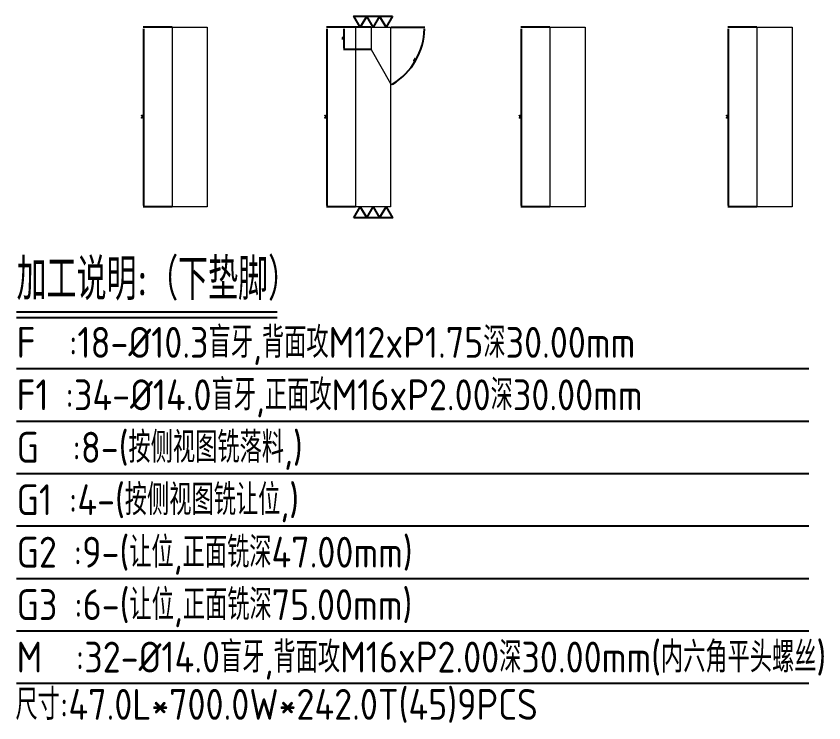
# Model space of a CAD drawing. Header units: millimetres. Extents: x 48729 to 52518, y -13032 to -10902.
# Drawn here: x 49649 to 50737, y -13032 to -12080 of the extents above; entities that cross this region are included whole.
import ezdxf

# ---------------------------------------------------------------- set-up
doc = ezdxf.new("R2010")
doc.units = ezdxf.units.MM
doc.linetypes.add('HIDDEN', pattern=[0])
for name, color, linetype in [('B2', 255, 'Continuous'), ('B2_O', 40, 'Continuous'), ('DIM', 4, 'Continuous'), ('TEXT', 4, 'Continuous')]:
    doc.layers.add(name, color=color, linetype=linetype)
doc.styles.add('gbenor', font='gbenor.shx', dxfattribs={"bigfont": 'gbcbig.shx'})
doc.styles.get("Standard").update_dxf_attribs({"font": 'txt.shx', "width": 0.85, "bigfont": 'ctxt.shx'})
doc.dimstyles.new('T-2-WX', dxfattribs={"dimtxt": 2, "dimasz": 2, "dimexe": 0.5, "dimexo": 0.5, "dimgap": 0.5, "dimtad": 1, "dimtxsty": 'Standard', "dimblk": 'OPEN30', "dimcen": 0, "dimazin": 3, "dimtfac": 1, "dimtmove": 0, "dimatfit": 3, "dimldrblk": 'OPEN30', "dimlwd": -1, "dimlwe": -1})

# ---------------------------------------------------------------- blocks, each defined once
blk = doc.blocks.new('*D7582')
at = {"layer": 'Defpoints', "color": 0}
for p in [(49859.6, -12094.6), (49820.5, -12336.6), (49859.6, -12336.6)]:
    blk.add_point(p, dxfattribs=at)
at = {"layer": 'DIM', "color": 0}
for p, q in [((49859.1, -12094.6), (49820, -12094.6)), ((49820.5, -12096.6), (49820.5, -12334.6)), ((49859.1, -12336.6), (49820, -12336.6))]:
    blk.add_line(p, q, dxfattribs=at)
at = {"layer": 'DIM', "color": 0, "insert": (49819, -12215.1), "char_height": 2, "attachment_point": 5, "rotation": 90}
blk.add_mtext('242', dxfattribs=at)
blk = doc.blocks.new('_Open30')
blk = doc.blocks.new('*D7583')
at = {"layer": 'Defpoints', "color": 0}
for p in [(50106.6, -12094.6), (50067.5, -12336.6), (50106.6, -12336.6)]:
    blk.add_point(p, dxfattribs=at)
at = {"layer": 'DIM', "color": 0}
for p, q in [((50106.1, -12094.6), (50067, -12094.6)), ((50067.5, -12096.6), (50067.5, -12334.6)), ((50106.1, -12336.6), (50067, -12336.6))]:
    blk.add_line(p, q, dxfattribs=at)
at = {"layer": 'DIM', "color": 0, "insert": (50066, -12215.1), "char_height": 2, "attachment_point": 5, "rotation": 90}
blk.add_mtext('242', dxfattribs=at)
blk = doc.blocks.new('*D7584')
at = {"layer": 'Defpoints', "color": 0}
for p in [(50368.6, -12094.6), (50329.5, -12336.6), (50368.6, -12336.6)]:
    blk.add_point(p, dxfattribs=at)
at = {"layer": 'DIM', "color": 0}
for p, q in [((50368.1, -12094.6), (50329, -12094.6)), ((50329.5, -12096.6), (50329.5, -12334.6)), ((50368.1, -12336.6), (50329, -12336.6))]:
    blk.add_line(p, q, dxfattribs=at)
at = {"layer": 'DIM', "color": 0, "insert": (50328, -12215.1), "char_height": 2, "attachment_point": 5, "rotation": 90}
blk.add_mtext('242', dxfattribs=at)
blk = doc.blocks.new('*D7585')
at = {"layer": 'Defpoints', "color": 0}
for p in [(50647.6, -12094.6), (50608.5, -12336.6), (50647.6, -12336.6)]:
    blk.add_point(p, dxfattribs=at)
at = {"layer": 'DIM', "color": 0}
for p, q in [((50647.1, -12094.6), (50608, -12094.6)), ((50608.5, -12096.6), (50608.5, -12334.6)), ((50647.1, -12336.6), (50608, -12336.6))]:
    blk.add_line(p, q, dxfattribs=at)
at = {"layer": 'DIM', "color": 0, "insert": (50607, -12215.1), "char_height": 2, "attachment_point": 5, "rotation": 90}
blk.add_mtext('242', dxfattribs=at)
blk = doc.blocks.new('*D7592')
at = {"layer": 'Defpoints', "color": 0}
for p in [(50127.2, -12094.6), (50090.6, -12124.6), (50127.2, -12124.6)]:
    blk.add_point(p, dxfattribs=at)
at = {"layer": 'DIM', "color": 0}
for p, q in [((50126.7, -12094.6), (50090.1, -12094.6)), ((50090.6, -12096.6), (50090.6, -12122.6)), ((50126.7, -12124.6), (50090.1, -12124.6))]:
    blk.add_line(p, q, dxfattribs=at)
at = {"layer": 'DIM', "color": 0, "insert": (50089.1, -12109.6), "char_height": 2, "attachment_point": 5, "rotation": 90}
blk.add_mtext('30', dxfattribs=at)
blk = doc.blocks.new('*D7593')
at = {"layer": 'Defpoints', "color": 0}
for p in [(50106.6, -12094.6), (50153.6, -12094.6), (50127.2, -12124.6), (50178.3, -12152), (50153.6, -12170.2)]:
    blk.add_point(p, dxfattribs=at)
at = {"layer": 'DIM', "color": 0}
for p, q in [((50154.1, -12094.6), (50199.8, -12094.6)), ((50153.8, -12170.6), (50154.8, -12172.4))]:
    blk.add_line(p, q, dxfattribs=at)
blk.add_arc((50109.9, -12094.6), 89.4, 301.2825, 358.7175, dxfattribs=at)
at = {"layer": 'DIM', "color": 0, "insert": (50185.9, -12138.5), "char_height": 2, "attachment_point": 5, "rotation": 60}
blk.add_mtext('60%%d', dxfattribs=at)

msp = doc.modelspace()

# ---------------------------------------------------------------- linework, layer by layer
at = {"layer": 'B2', "lineweight": 13, "ltscale": 0.5}
for points in [[(49906.562, -12336.558), (49859.562, -12336.558), (49859.562, -12094.558), (49906.562, -12094.558)], [(50153.562, -12336.558), (50106.562, -12336.558), (50106.562, -12094.558), (50153.562, -12094.558)], [(50415.562, -12336.558), (50368.562, -12336.558), (50368.562, -12094.558), (50415.562, -12094.558)], [(50694.562, -12336.558), (50647.562, -12336.558), (50647.562, -12094.558), (50694.562, -12094.558)]]:
    msp.add_lwpolyline(points, close=True, dxfattribs=at)
at = {"layer": 'B2_O', "linetype": 'HIDDEN', "lineweight": 15, "ltscale": 30}
msp.add_lwpolyline([(50127.222, -12094.558), (50127.222, -12124.558), (50153.562, -12170.181)], dxfattribs=at)
at = {"layer": 'TEXT', "color": 3}
for p, q in [((49649.575, -12478.275), (50000.845, -12478.275)), ((49649.575, -12485.551), (50000.845, -12485.551)), ((49649.575, -12554.574), (50716.985, -12554.574)), ((49649.575, -12625.26), (50716.985, -12625.26)), ((49649.575, -12695.946), (50716.985, -12695.946)), ((49649.575, -12766.632), (50716.985, -12766.632)), ((49649.575, -12837.318), (50716.985, -12837.318)), ((49649.575, -12908.004), (50716.985, -12908.004)), ((49649.575, -12978.69), (50716.985, -12978.69))]:
    msp.add_line(p, q, dxfattribs=at)
at = {"layer": 'TEXT', "color": 4}
msp.add_lwpolyline([(50156.042, -12079.558), (50147.382, -12094.558), (50138.722, -12079.558), (50130.062, -12094.558), (50121.401, -12079.558), (50112.741, -12094.558), (50104.081, -12079.558), (50156.042, -12079.558)], close=True, dxfattribs=at)
at = {"layer": 'TEXT', "color": 4, "linetype": 'Continuous'}
msp.add_lwpolyline([(50104.081, -12351.558), (50112.741, -12336.558), (50121.401, -12351.558), (50130.062, -12336.558), (50138.722, -12351.558), (50147.382, -12336.558), (50156.042, -12351.558), (50104.081, -12351.558)], close=True, dxfattribs=at)

# ---------------------------------------------------------------- texts
at = {"layer": 'TEXT', "color": 4, "style": 'gbenor'}
for s, height, p in [('加工说明:（下垫脚）', 56.133, (49649.575, -12462.266)), ('F  :18-%%C10.3盲牙,背面攻M12xP1.75深30.00mm', 41.58, (49649.575, -12540.021)), ('F1 :34-%%C14.0盲牙,正面攻M16xP2.00深30.00mm', 41.58, (49649.575, -12610.707)), ('G  :8-(按侧视图铣落料,)', 41.58, (49649.575, -12681.393)), ('G1 :4-(按侧视图铣让位,)', 41.58, (49649.575, -12752.079)), ('G2 :9-(让位,正面铣深47.00mm)', 41.58, (49649.575, -12822.765)), ('G3 :6-(让位,正面铣深75.00mm)', 41.58, (49649.575, -12893.451)), ('M  :32-%%C14.0盲牙,背面攻M16xP2.00深30.00mm(内六角平头螺丝)', 41.58, (49649.575, -12964.137)), ('尺寸:47.0L*700.0W*242.0T(45)9PCS', 41.58, (49647.996, -13027.875))]:
    msp.add_text(s, height=height, dxfattribs=at).set_placement(p)

# ---------------------------------------------------------------- dimensions: what is measured, and where the dimension line sits
at = {"layer": 'DIM', "color": 94}
for base, p1, p2, picture, middle in [((49820.465, -12336.558), (49859.562, -12094.558), (49859.562, -12336.558), '*D7582', (49820.465, -12215.075)), ((50067.465, -12336.558), (50106.562, -12094.558), (50106.562, -12336.558), '*D7583', (50067.465, -12215.075)), ((50329.465, -12336.558), (50368.562, -12094.558), (50368.562, -12336.558), '*D7584', (50329.465, -12215.075)), ((50608.465, -12336.558), (50647.562, -12094.558), (50647.562, -12336.558), '*D7585', (50608.465, -12215.075))]:
    dim = msp.add_linear_dim(base=base, p1=p1, p2=p2, angle=90, dimstyle='T-2-WX', dxfattribs=at)
    dim.commit()
    dim.dimension.update_dxf_attribs({"geometry": picture, "text_midpoint": middle, "dimtype": 160})
dim = msp.add_linear_dim(base=(50090.571, -12124.558), p1=(50127.222, -12094.558), p2=(50127.222, -12124.558), angle=90, dimstyle='T-2-WX', dxfattribs=at)
dim.commit()
dim.dimension.update_dxf_attribs({"geometry": '*D7592', "text_midpoint": (50089.071, -12109.558)})
dim = msp.add_angular_dim_2l(base=(50178.349, -12151.993), line1=((50127.222, -12124.558), (50153.562, -12170.181)), line2=((50106.562, -12094.558), (50153.562, -12094.558)), dimstyle='T-2-WX', dxfattribs=at)
dim.commit()
dim.dimension.update_dxf_attribs({"geometry": '*D7593', "text_midpoint": (50185.942, -12138.461)})

doc.saveas('drawing.dxf')
